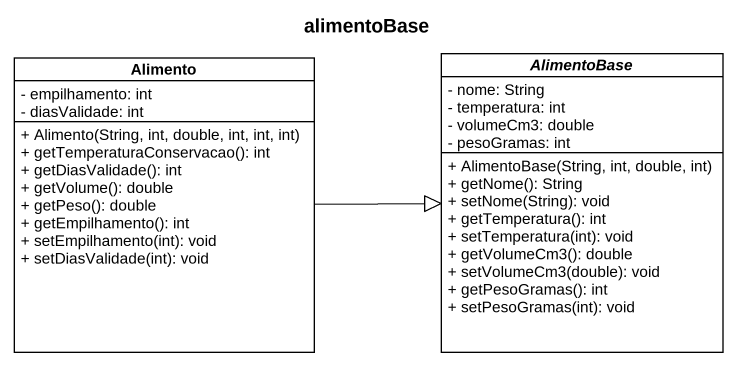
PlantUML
@startuml
title alimentoBase
hide circle
hide empty members
skinparam classAttributeIconSize 0
class Alimento #FFFFFF {
  - empilhamento: int
  - diasValidade: int
  + Alimento(String, int, double, int, int, int)
  + getTemperaturaConservacao(): int
  + getDiasValidade(): int
  + getVolume(): double
  + getPeso(): double
  + getEmpilhamento(): int
  + setEmpilhamento(int): void
  + setDiasValidade(int): void
}
abstract class AlimentoBase #FFFFFF {
  - nome: String
  - temperatura: int
  - volumeCm3: double
  - pesoGramas: int
  + AlimentoBase(String, int, double, int)
  + getNome(): String
  + setNome(String): void
  + getTemperatura(): int
  + setTemperatura(int): void
  + getVolumeCm3(): double
  + setVolumeCm3(double): void
  + getPesoGramas(): int
  + setPesoGramas(int): void
}
Alimento -right-|> AlimentoBase
@enduml
